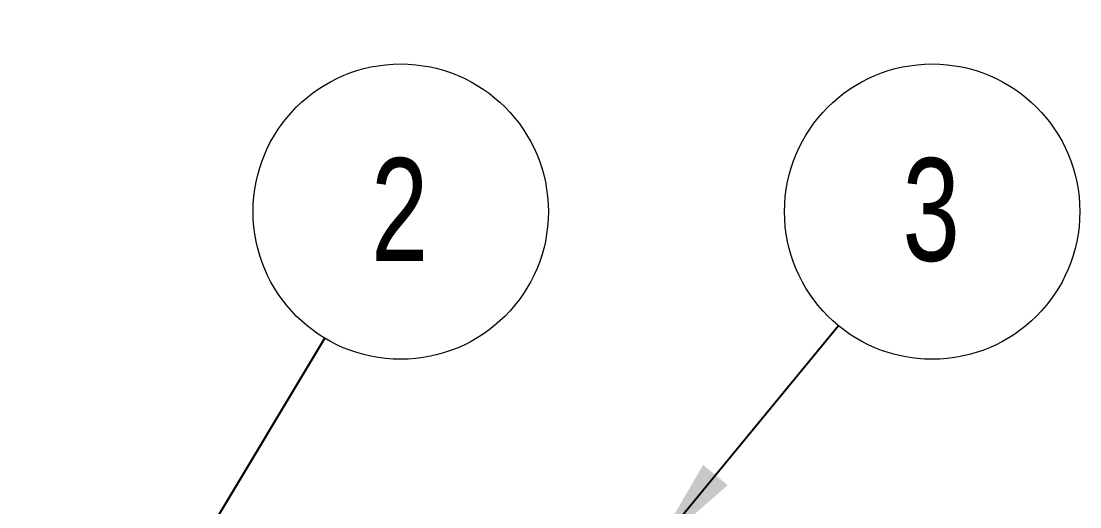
# Model space of a CAD drawing. Header units: millimetres. Extents: x 15 to 415, y 5 to 292.
# Drawn here: x 216.14 to 252.22, y 222.41 to 238.96 of the extents above; entities that cross this region are included whole.
import ezdxf

# ---------------------------------------------------------------- set-up
doc = ezdxf.new("R2010")
doc.units = ezdxf.units.MM
doc.styles.add('SLDTEXTSTYLE0', font='TXT', dxfattribs={"width": 0.75})
doc.dimstyles.new('SLDDIMSTYLE1', dxfattribs={"dimtxt": 0.18, "dimasz": 3.302, "dimexe": 0, "dimexo": 0.0625, "dimgap": 0, "dimtad": 0, "dimtih": 1, "dimtoh": 1, "dimdec": 0, "dimrnd": 1e-09, "dimzin": 0, "dimdsep": 46, "dimtxsty": 'Standard', "dimsah": 1, "dimcen": 0.09, "dimadec": 0, "dimazin": 0, "dimtfac": 3.302, "dimtdec": 0, "dimtofl": 0, "dimtmove": 0, "dimatfit": 3, "dimfxl": 0, "dimfrac": 2, "dimtolj": 1, "dimtzin": 0, "dimarcsym": 0})

# ---------------------------------------------------------------- blocks, each defined once
blk = doc.blocks.new('SW_NOTE_0_6')
at = {"color": 0, "linetype": 'Continuous', "lineweight": 0}
blk.add_circle((2.587, 4.315), 5.031, dxfattribs=at)
at = {"color": 0, "linetype": 'Continuous', "lineweight": 0, "insert": (2.551, 6.138), "char_height": 3.5, "attachment_point": 2, "style": 'SLDTEXTSTYLE0'}
blk.add_mtext('2', dxfattribs=at)
blk = doc.blocks.new('SW_NOTE_0_7')
at = {"color": 0, "linetype": 'Continuous', "lineweight": 0}
blk.add_circle((3.197, 3.884), 5.031, dxfattribs=at)
at = {"color": 0, "linetype": 'Continuous', "lineweight": 0, "insert": (3.162, 5.707), "char_height": 3.5, "attachment_point": 2, "style": 'SLDTEXTSTYLE0'}
blk.add_mtext('3', dxfattribs=at)

msp = doc.modelspace()

# ---------------------------------------------------------------- block references
at = {"color": 7, "linetype": 'Continuous', "lineweight": 0}
for name, p in [('SW_NOTE_0_6', (226.49091, 228.15601)), ('SW_NOTE_0_7', (243.9905, 228.58683))]:
    msp.add_blockref(name, p, dxfattribs=at)

# ---------------------------------------------------------------- texts
at = {"color": 7, "linetype": 'Continuous', "lineweight": 0, "insert": (143.80172, 259.05762), "char_height": 12.7, "attachment_point": 1, "rotation": 310, "style": 'SLDTEXTSTYLE0'}
msp.add_mtext('DrawingRegister Example', dxfattribs=at)

# ---------------------------------------------------------------- leaders
at = {"color": 7, "linetype": 'Continuous', "lineweight": 0}
for points in [[(237.70237, 220.9489), (243.9905, 228.58683)], [(220.88099, 218.7989), (226.49091, 228.15601)]]:
    msp.add_leader(points, dimstyle='SLDDIMSTYLE1', dxfattribs=at)

doc.saveas('drawing.dxf')
